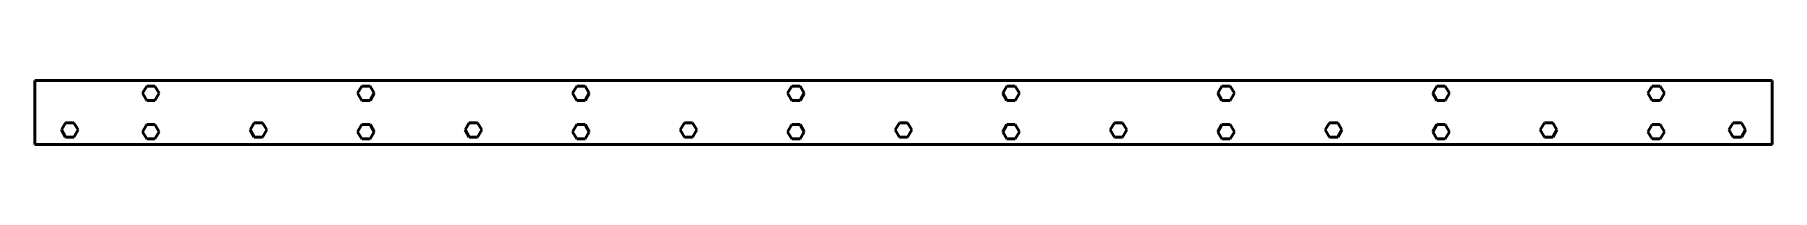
# Model space of a CAD drawing. Header units: millimetres. Extents: x 178 to 2198, y 1097 to 1172.
import ezdxf

# ---------------------------------------------------------------- set-up
doc = ezdxf.new("R2010")
doc.units = ezdxf.units.MM
doc.header["$LTSCALE"] = 8
doc.layers.add('Visible (ISO)', color=7, linetype='Continuous', lineweight=50)

msp = doc.modelspace()

# ---------------------------------------------------------------- linework, layer by layer
at = {"layer": 'Visible (ISO)'}
for p, q in [((178, 1096.9), (178, 1171.7)), ((178, 1171.7), (2198, 1171.7)), ((2198, 1096.9), (2198, 1171.7)), ((303.3, 1156.7), (308.2, 1165.1)), ((308.2, 1148.3), (303.3, 1156.7)), ((308.2, 1165.1), (317.8, 1165.1)), ((317.8, 1165.1), (322.7, 1156.7)), ((322.7, 1156.7), (317.8, 1148.3)), ((553.3, 1156.7), (558.2, 1165.1)), ((558.2, 1148.3), (553.3, 1156.7)), ((558.2, 1165.1), (567.8, 1165.1)), ((567.8, 1165.1), (572.7, 1156.7)), ((572.7, 1156.7), (567.8, 1148.3)), ((803.3, 1156.7), (808.2, 1165.1)), ((808.2, 1148.3), (803.3, 1156.7)), ((808.2, 1165.1), (817.8, 1165.1)), ((817.8, 1165.1), (822.7, 1156.7)), ((822.7, 1156.7), (817.8, 1148.3)), ((1053.3, 1156.7), (1058.2, 1165.1)), ((1058.2, 1148.3), (1053.3, 1156.7)), ((1058.2, 1165.1), (1067.8, 1165.1)), ((1067.8, 1165.1), (1072.7, 1156.7)), ((1072.7, 1156.7), (1067.8, 1148.3)), ((1303.3, 1156.7), (1308.2, 1165.1)), ((1308.2, 1148.3), (1303.3, 1156.7)), ((1308.2, 1165.1), (1317.8, 1165.1)), ((1317.8, 1165.1), (1322.7, 1156.7)), ((1322.7, 1156.7), (1317.8, 1148.3)), ((1553.3, 1156.7), (1558.2, 1165.1)), ((1558.2, 1148.3), (1553.3, 1156.7)), ((1558.2, 1165.1), (1567.8, 1165.1)), ((1567.8, 1165.1), (1572.7, 1156.7)), ((1572.7, 1156.7), (1567.8, 1148.3)), ((1803.3, 1156.7), (1808.2, 1165.1)), ((1808.2, 1148.3), (1803.3, 1156.7)), ((1808.2, 1165.1), (1817.8, 1165.1)), ((1817.8, 1165.1), (1822.7, 1156.7)), ((1822.7, 1156.7), (1817.8, 1148.3)), ((2053.3, 1156.7), (2058.2, 1165.1)), ((2058.2, 1148.3), (2053.3, 1156.7)), ((2058.2, 1165.1), (2067.8, 1165.1)), ((2067.8, 1165.1), (2072.7, 1156.7)), ((2072.7, 1156.7), (2067.8, 1148.3)), ((317.8, 1148.3), (308.2, 1148.3)), ((567.8, 1148.3), (558.2, 1148.3)), ((817.8, 1148.3), (808.2, 1148.3)), ((1067.8, 1148.3), (1058.2, 1148.3)), ((1317.8, 1148.3), (1308.2, 1148.3)), ((1567.8, 1148.3), (1558.2, 1148.3)), ((1817.8, 1148.3), (1808.2, 1148.3)), ((2067.8, 1148.3), (2058.2, 1148.3)), ((209.1, 1113.9), (213.9, 1122.3)), ((213.9, 1105.5), (209.1, 1113.9)), ((213.9, 1122.3), (223.6, 1122.3)), ((223.6, 1122.3), (228.4, 1113.9)), ((228.4, 1113.9), (223.6, 1105.5)), ((303.3, 1111.9), (308.2, 1120.3)), ((308.2, 1103.5), (303.3, 1111.9)), ((308.2, 1120.3), (317.8, 1120.3)), ((317.8, 1120.3), (322.7, 1111.9)), ((322.7, 1111.9), (317.8, 1103.5)), ((428.3, 1113.9), (433.2, 1122.3)), ((433.2, 1105.5), (428.3, 1113.9)), ((433.2, 1122.3), (442.8, 1122.3)), ((442.8, 1122.3), (447.7, 1113.9)), ((447.7, 1113.9), (442.8, 1105.5)), ((553.3, 1111.9), (558.2, 1120.3)), ((558.2, 1103.5), (553.3, 1111.9)), ((558.2, 1120.3), (567.8, 1120.3)), ((567.8, 1120.3), (572.7, 1111.9)), ((572.7, 1111.9), (567.8, 1103.5)), ((678.3, 1113.9), (683.2, 1122.3)), ((683.2, 1105.5), (678.3, 1113.9)), ((683.2, 1122.3), (692.8, 1122.3)), ((692.8, 1122.3), (697.7, 1113.9)), ((697.7, 1113.9), (692.8, 1105.5)), ((803.3, 1111.9), (808.2, 1120.3)), ((808.2, 1103.5), (803.3, 1111.9)), ((808.2, 1120.3), (817.8, 1120.3)), ((817.8, 1120.3), (822.7, 1111.9)), ((822.7, 1111.9), (817.8, 1103.5)), ((928.3, 1113.9), (933.2, 1122.3)), ((933.2, 1105.5), (928.3, 1113.9)), ((933.2, 1122.3), (942.8, 1122.3)), ((942.8, 1122.3), (947.7, 1113.9)), ((947.7, 1113.9), (942.8, 1105.5)), ((1053.3, 1111.9), (1058.2, 1120.3)), ((1058.2, 1103.5), (1053.3, 1111.9)), ((1058.2, 1120.3), (1067.8, 1120.3)), ((1067.8, 1120.3), (1072.7, 1111.9)), ((1072.7, 1111.9), (1067.8, 1103.5)), ((1178.3, 1113.9), (1183.2, 1122.3)), ((1183.2, 1105.5), (1178.3, 1113.9)), ((1183.2, 1122.3), (1192.8, 1122.3)), ((1192.8, 1122.3), (1197.7, 1113.9)), ((1197.7, 1113.9), (1192.8, 1105.5)), ((1303.3, 1111.9), (1308.2, 1120.3)), ((1308.2, 1103.5), (1303.3, 1111.9)), ((1308.2, 1120.3), (1317.8, 1120.3)), ((1317.8, 1120.3), (1322.7, 1111.9)), ((1322.7, 1111.9), (1317.8, 1103.5)), ((1428.3, 1113.9), (1433.2, 1122.3)), ((1433.2, 1105.5), (1428.3, 1113.9)), ((1433.2, 1122.3), (1442.8, 1122.3)), ((1442.8, 1122.3), (1447.7, 1113.9)), ((1447.7, 1113.9), (1442.8, 1105.5)), ((1553.3, 1111.9), (1558.2, 1120.3)), ((1558.2, 1103.5), (1553.3, 1111.9)), ((1558.2, 1120.3), (1567.8, 1120.3)), ((1567.8, 1120.3), (1572.7, 1111.9)), ((1572.7, 1111.9), (1567.8, 1103.5)), ((1678.3, 1113.9), (1683.2, 1122.3)), ((1683.2, 1105.5), (1678.3, 1113.9)), ((1683.2, 1122.3), (1692.8, 1122.3)), ((1692.8, 1122.3), (1697.7, 1113.9)), ((1697.7, 1113.9), (1692.8, 1105.5)), ((1803.3, 1111.9), (1808.2, 1120.3)), ((1808.2, 1103.5), (1803.3, 1111.9)), ((1808.2, 1120.3), (1817.8, 1120.3)), ((1817.8, 1120.3), (1822.7, 1111.9)), ((1822.7, 1111.9), (1817.8, 1103.5)), ((1928.3, 1113.9), (1933.2, 1122.3)), ((1933.2, 1105.5), (1928.3, 1113.9)), ((1933.2, 1122.3), (1942.8, 1122.3)), ((1942.8, 1122.3), (1947.7, 1113.9)), ((1947.7, 1113.9), (1942.8, 1105.5)), ((2053.3, 1111.9), (2058.2, 1120.3)), ((2058.2, 1103.5), (2053.3, 1111.9)), ((2058.2, 1120.3), (2067.8, 1120.3)), ((2067.8, 1120.3), (2072.7, 1111.9)), ((2072.7, 1111.9), (2067.8, 1103.5)), ((2147.6, 1113.9), (2152.4, 1122.3)), ((2152.4, 1105.5), (2147.6, 1113.9)), ((2152.4, 1122.3), (2162.1, 1122.3)), ((2162.1, 1122.3), (2166.9, 1113.9)), ((2166.9, 1113.9), (2162.1, 1105.5)), ((178, 1096.9), (2198, 1096.9)), ((223.6, 1105.5), (213.9, 1105.5)), ((317.8, 1103.5), (308.2, 1103.5)), ((442.8, 1105.5), (433.2, 1105.5)), ((567.8, 1103.5), (558.2, 1103.5)), ((692.8, 1105.5), (683.2, 1105.5)), ((817.8, 1103.5), (808.2, 1103.5)), ((942.8, 1105.5), (933.2, 1105.5)), ((1067.8, 1103.5), (1058.2, 1103.5)), ((1192.8, 1105.5), (1183.2, 1105.5)), ((1317.8, 1103.5), (1308.2, 1103.5)), ((1442.8, 1105.5), (1433.2, 1105.5)), ((1567.8, 1103.5), (1558.2, 1103.5)), ((1692.8, 1105.5), (1683.2, 1105.5)), ((1817.8, 1103.5), (1808.2, 1103.5)), ((1942.8, 1105.5), (1933.2, 1105.5)), ((2067.8, 1103.5), (2058.2, 1103.5)), ((2162.1, 1105.5), (2152.4, 1105.5))]:
    msp.add_line(p, q, dxfattribs=at)

doc.saveas('drawing.dxf')
